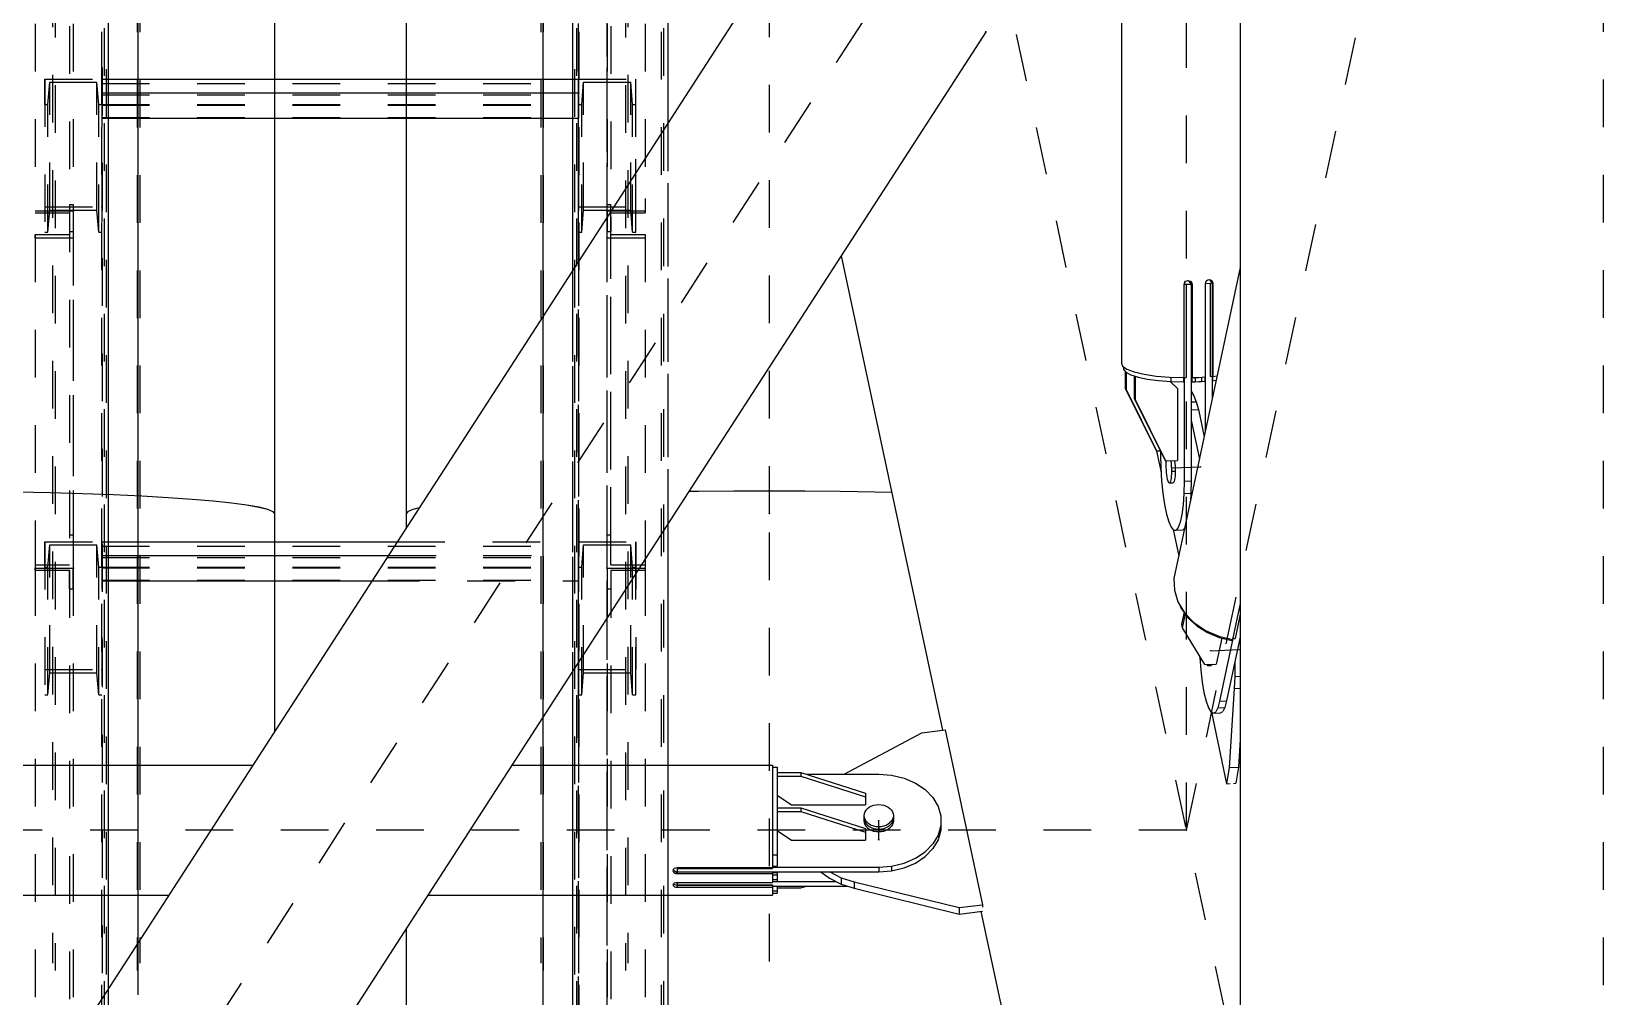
# Model space of a CAD drawing. Header units: millimetres. Extents: x 149919 to 150445, y 136651 to 136866.
# Drawn here: x 150372.815 to 150376.113, y 136680.327 to 136682.352 of the extents above; entities that cross this region are included whole.
import ezdxf

# ---------------------------------------------------------------- set-up
doc = ezdxf.new("R2010")
doc.units = ezdxf.units.MM
doc.header["$LTSCALE"] = 0.25
for name, pattern in [('CENTER', [50.8, 31.75, -6.35, 6.35, -6.35]), ('XKITLINE00', [0]), ('XKITLINE02', [4, 2, -2]), ('XKITLINE03', [6, 3, -1, 1, -1])]:
    doc.linetypes.add(name, pattern=pattern)

# ---------------------------------------------------------------- blocks, each defined once
blk = doc.blocks.new('çatıı')
at = {"color": 8, "linetype": 'CENTER'}
for p, q in [((23255, 3096.7), (23255, 4763.35)), ((23430, 2357.78), (23430, 3985.69)), ((23342.5, 3030.27), (23342.5, 3850.27)), ((22900, 2620.27), (23430, 3440.27)), ((23430, 2620.27), (23255, 3440.27)), ((23342.5, 3030.27), (23430, 3440.27)), ((23339.55, 3106.29), (23345.44, 3106.53)), ((23255, 1442.74), (23255, 3096.7)), ((23347.61, 3067.94), (23353.51, 3068.18)), ((23277.94, 3028.27), (23277.94, 3032.28)), ((23342.5, 3030.27), (22987.5, 3030.27))]:
    blk.add_line(p, q, dxfattribs=at)
at = {"color": 116, "linetype": 'XKITLINE02', "true_color": 0x136734}
for p, q in [((23122.41, 4187.77), (23122.41, 3000.84)), ((23122.94, 4187.77), (23122.94, 3002.41)), ((23207.04, 4187.77), (23207.04, 3002.41)), ((23207.57, 4187.77), (23207.57, 3000.84)), ((23104.64, 4168.77), (23104.64, 3002.41)), ((23225.34, 4168.77), (23225.34, 3002.41)), ((23105.17, 4166.61), (23105.17, 3000.84)), ((23224.81, 4166.61), (23224.81, 3000.84)), ((23115.02, 4010.31), (23115.02, 2304.77)), ((23122.52, 4010.31), (23122.52, 2304.77)), ((23207.47, 4010.11), (23207.47, 2304.77)), ((23214.97, 4010.31), (23214.97, 2597.45)), ((23115.87, 4009.98), (23115.87, 2305.1)), ((23214.12, 4009.98), (23214.12, 2597.45)), ((23122.52, 4005.73), (23122.52, 2597.45)), ((23207.47, 4005.52), (23207.47, 2597.45)), ((23114.92, 3997.81), (23114.92, 2298.3)), ((23115.45, 3998.62), (23115.45, 2299.1)), ((23213.68, 3998.62), (23213.68, 2597.45)), ((23214.53, 3998.62), (23214.52, 2299.1)), ((23215.06, 3997.81), (23215.06, 2298.3)), ((23232.3, 3997.81), (23232.29, 2298.3)), ((23232.83, 3998.62), (23232.82, 2299.1)), ((23116.3, 3967.65), (23116.3, 2597.45)), ((23233.68, 3786.04), (23233.68, 2597.45)), ((23101, 3279.46), (23101, 3159.81)), ((23108.2, 3279.02), (23108.2, 3155.92)), ((23109, 3279.46), (23109, 3155.92)), ((23220.98, 3279.46), (23220.98, 3155.92)), ((23221.78, 3279.02), (23221.78, 3155.92)), ((23228.98, 3279.46), (23228.98, 3159.81)), ((23103, 3182.57), (23103, 3187.91)), ((23103, 3187.91), (23115, 3187.91)), ((23103, 3187.91), (23103, 3155.75)), ((23103.68, 3182.57), (23104.07, 3187.23)), ((23104.07, 3187.23), (23113.94, 3187.23)), ((23104.07, 3160.41), (23104.07, 3187.23)), ((23114.32, 3182.57), (23113.94, 3187.23)), ((23113.94, 3160.41), (23113.94, 3187.23)), ((23115, 3187.91), (23115, 3179.7)), ((23115, 3187.91), (23122.52, 3187.91)), ((23115, 3182.57), (23115, 3187.91)), ((23115, 3187.91), (23115, 3155.75)), ((23115, 3186.97), (23214.98, 3186.97)), ((23207.47, 3187.91), (23214.98, 3187.91)), ((23214.98, 3187.91), (23214.98, 3179.7)), ((23214.98, 3161.09), (23214.98, 3187.91)), ((23214.98, 3182.57), (23214.98, 3187.91)), ((23214.98, 3187.91), (23226.98, 3187.91)), ((23215.66, 3182.57), (23216.05, 3187.23)), ((23216.05, 3160.41), (23216.05, 3187.23)), ((23216.05, 3187.23), (23225.92, 3187.23)), ((23225.92, 3160.41), (23225.92, 3187.23)), ((23226.3, 3182.57), (23225.92, 3187.23)), ((23226.98, 3161.09), (23226.98, 3187.91)), ((23226.98, 3182.57), (23226.98, 3187.91)), ((23103, 3182.57), (23103.68, 3182.57)), ((23103.68, 3155.75), (23103.68, 3182.57)), ((23114.32, 3182.57), (23115, 3182.57)), ((23114.32, 3155.75), (23114.32, 3182.57)), ((23115, 3185.04), (23122.52, 3185.04)), ((23115, 3184.61), (23214.98, 3184.61)), ((23115, 3182.57), (23214.98, 3182.57)), ((23115, 3182.41), (23214.98, 3182.41)), ((23207.47, 3185.04), (23214.98, 3185.04)), ((23214.98, 3155.75), (23214.98, 3182.57)), ((23214.98, 3182.57), (23215.66, 3182.57)), ((23215.66, 3155.75), (23215.66, 3182.57)), ((23226.3, 3155.75), (23226.3, 3182.57)), ((23226.3, 3182.57), (23226.98, 3182.57)), ((23226.98, 3155.75), (23226.98, 3182.57)), ((23115, 3179.86), (23214.98, 3179.86)), ((23115, 3179.7), (23122.52, 3179.7)), ((23207.47, 3179.7), (23214.98, 3179.7)), ((23233.68, 3178.57), (23233.68, 3094.5)), ((23228.98, 3162.86), (23228.98, 3159.81)), ((23101, 3160.24), (23109, 3160.24)), ((23101, 3159.81), (23108.2, 3159.81)), ((23103, 3161.09), (23115, 3161.09)), ((23103.68, 3155.75), (23104.07, 3160.41)), ((23104.07, 3160.41), (23113.94, 3160.41)), ((23108.2, 3161.57), (23109, 3161.57)), ((23108.2, 3161.57), (23108.2, 3155.29)), ((23108.2, 3161.57), (23108.2, 3085.97)), ((23109, 3161.57), (23109, 3154.6)), ((23109, 3161.57), (23109, 3085.27)), ((23114.32, 3155.75), (23113.94, 3160.41)), ((23214.98, 3155.75), (23214.98, 3161.09)), ((23214.98, 3161.09), (23226.98, 3161.09)), ((23215.66, 3155.75), (23216.05, 3160.41)), ((23216.05, 3160.41), (23225.92, 3160.41)), ((23220.98, 3092.24), (23220.98, 3161.57)), ((23220.98, 3154.6), (23220.98, 3161.57)), ((23220.98, 3161.57), (23221.78, 3161.57)), ((23220.98, 3160.24), (23220.98, 3155.92)), ((23220.98, 3160.24), (23228.98, 3160.24)), ((23221.78, 3092.24), (23221.78, 3161.57)), ((23221.78, 3155.29), (23221.78, 3161.57)), ((23221.78, 3155.92), (23221.78, 3159.81)), ((23221.78, 3159.81), (23228.98, 3159.81)), ((23226.3, 3155.75), (23225.92, 3160.41)), ((23226.98, 3155.75), (23226.98, 3161.09)), ((23101, 3155.29), (23108.2, 3155.29)), ((23101, 3154.6), (23101, 3155.29)), ((23101, 3155.29), (23101, 3085.27)), ((23101, 3154.6), (23109, 3154.6)), ((23103, 3155.75), (23103.68, 3155.75)), ((23108.2, 3155.92), (23109, 3155.92)), ((23114.32, 3155.75), (23115, 3155.75)), ((23214.98, 3155.75), (23215.66, 3155.75)), ((23220.98, 3155.92), (23221.78, 3155.92)), ((23220.98, 3085.27), (23220.98, 3154.6)), ((23220.98, 3154.6), (23228.98, 3154.6)), ((23221.78, 3085.97), (23221.78, 3155.29)), ((23221.78, 3155.29), (23228.98, 3155.29)), ((23226.3, 3155.75), (23226.98, 3155.75)), ((23228.98, 3155.29), (23228.98, 3085.97)), ((23213.68, 3147.63), (23213.68, 3063.56)), ((23207.47, 3138.02), (23207.47, 3053.95)), ((23103, 3085.48), (23103, 3090.82)), ((23103, 3090.82), (23115, 3090.82)), ((23103, 3090.82), (23103, 3058.66)), ((23103.68, 3085.48), (23104.07, 3090.14)), ((23104.07, 3090.14), (23113.94, 3090.14)), ((23104.07, 3063.32), (23104.07, 3090.14)), ((23108.2, 3092.24), (23109, 3092.24)), ((23114.32, 3085.48), (23113.94, 3090.14)), ((23113.94, 3063.32), (23113.94, 3090.14)), ((23115, 3090.82), (23115, 3082.6)), ((23115, 3090.82), (23122.52, 3090.82)), ((23115, 3085.48), (23115, 3090.82)), ((23115, 3090.82), (23115, 3058.66)), ((23176.96, 3090.82), (23214.98, 3090.82)), ((23214.98, 3090.82), (23214.98, 3082.6)), ((23214.98, 3065.58), (23214.98, 3090.82)), ((23214.98, 3085.48), (23214.98, 3090.82)), ((23214.98, 3090.82), (23226.98, 3090.82)), ((23215.66, 3085.48), (23216.05, 3090.14)), ((23216.05, 3063.32), (23216.05, 3090.14)), ((23216.05, 3090.14), (23225.92, 3090.14)), ((23220.98, 3085.27), (23220.98, 3092.24)), ((23220.98, 3092.24), (23221.78, 3092.24)), ((23221.78, 3085.97), (23221.78, 3092.24)), ((23225.92, 3063.32), (23225.92, 3090.14)), ((23226.3, 3085.48), (23225.92, 3090.14)), ((23226.98, 3090.82), (23226.98, 3064)), ((23226.98, 3085.48), (23226.98, 3090.82)), ((23115, 3089.88), (23214.98, 3089.88)), ((23115, 3087.94), (23122.52, 3087.94)), ((23115, 3087.52), (23214.98, 3087.52)), ((23175.1, 3087.94), (23214.98, 3087.94)), ((23228.98, 3087.24), (23228.98, 3085.27)), ((23101, 3085.97), (23108.2, 3085.97)), ((23101, 3085.27), (23109, 3085.27)), ((23101, 3084.84), (23101, 3085.27)), ((23101, 3085.27), (23109, 3085.27)), ((23101, 3085.27), (23101, 2965.62)), ((23101, 3084.84), (23108.2, 3084.84)), ((23103, 3085.48), (23103.68, 3085.48)), ((23103.68, 3058.66), (23103.68, 3085.48)), ((23108.2, 3080.96), (23108.2, 3084.84)), ((23108.2, 3084.84), (23108.2, 2961.74)), ((23109, 3080.96), (23109, 3085.27)), ((23109, 3085.27), (23109, 2961.74)), ((23114.32, 3085.48), (23115, 3085.48)), ((23114.32, 3058.66), (23114.32, 3085.48)), ((23115, 3085.48), (23214.98, 3085.48)), ((23115, 3085.31), (23214.98, 3085.31)), ((23214.98, 3058.66), (23214.98, 3085.48)), ((23214.98, 3085.48), (23215.66, 3085.48)), ((23215.66, 3058.66), (23215.66, 3085.48)), ((23220.98, 3085.27), (23228.98, 3085.27)), ((23220.98, 3085.27), (23220.98, 2961.74)), ((23220.98, 3085.27), (23228.98, 3085.27)), ((23221.78, 3085.97), (23228.98, 3085.97)), ((23221.78, 3084.84), (23221.78, 2961.74)), ((23221.78, 3084.84), (23228.98, 3084.84)), ((23226.3, 3058.66), (23226.3, 3085.48)), ((23226.3, 3085.48), (23226.98, 3085.48)), ((23226.98, 3058.66), (23226.98, 3085.48)), ((23228.98, 3085.27), (23228.98, 2965.62)), ((23108.2, 3080.96), (23109, 3080.96)), ((23115, 3082.77), (23214.98, 3082.77)), ((23115, 3082.6), (23122.52, 3082.6)), ((23171.65, 3082.6), (23214.98, 3082.6)), ((23220.98, 3080.96), (23221.78, 3080.96)), ((23103, 3064), (23115, 3064)), ((23214.98, 3065.58), (23214.98, 3058.66)), ((23214.98, 3064), (23226.98, 3064)), ((23226.98, 3058.66), (23226.98, 3064)), ((23103.68, 3058.66), (23104.07, 3063.32)), ((23104.07, 3063.32), (23113.94, 3063.32)), ((23114.32, 3058.66), (23113.94, 3063.32)), ((23215.66, 3058.66), (23216.05, 3063.32)), ((23216.05, 3063.32), (23225.92, 3063.32)), ((23226.3, 3058.66), (23225.92, 3063.32)), ((23103, 3058.66), (23103.68, 3058.66)), ((23114.32, 3058.66), (23115, 3058.66)), ((23214.98, 3058.66), (23215.66, 3058.66)), ((23226.3, 3058.66), (23226.98, 3058.66)), ((23122.52, 3006.6), (23122.52, 2922.53)), ((23116.3, 2996.97), (23116.3, 2912.9))]:
    blk.add_line(p, q, dxfattribs=at)
at = {"color": 1, "linetype": 'XKITLINE03'}
for p, q in [((23115.02, 4010.31), (23115.02, 2309.56)), ((23214.97, 2309.56), (23214.97, 4010.31)), ((23220.97, 2292.58), (23220.98, 4000.82)), ((23109, 3279.46), (23109, 3160.24)), ((23220.98, 3160.24), (23220.98, 3279.46)), ((23115, 3187.91), (23115, 3161.09)), ((23214.98, 3161.09), (23214.98, 3187.91)), ((23115, 3185.04), (23214.98, 3185.04)), ((23109, 3154.6), (23109, 3085.27)), ((23220.98, 3085.27), (23220.98, 3154.6)), ((23115, 3090.82), (23115, 3064)), ((23214.98, 3064), (23214.98, 3090.82)), ((23115, 3087.94), (23214.98, 3087.94)), ((23109, 3085.27), (23109, 2966.06)), ((23220.98, 2966.06), (23220.98, 3085.27))]:
    blk.add_line(p, q, dxfattribs=at)
at = {"color": 7, "linetype": 'XKITLINE00'}
for p, q in [((23116.3, 3417.45), (23116.3, 2996.97)), ((23122.52, 3417.45), (23122.52, 3006.6)), ((23207.47, 3417.45), (23207.47, 3138.02)), ((23213.68, 3417.45), (23213.68, 3147.63)), ((23233.68, 3417.45), (23233.68, 3178.57)), ((23122.52, 3187.91), (23207.47, 3187.91)), ((23122.52, 3185.04), (23207.47, 3185.04)), ((23122.52, 3179.7), (23207.47, 3179.7)), ((23233.68, 3094.5), (23233.68, 2643.09)), ((23122.52, 3090.82), (23176.96, 3090.82)), ((23122.52, 3087.94), (23175.1, 3087.94)), ((23122.52, 3082.6), (23171.65, 3082.6)), ((23213.68, 3063.56), (23213.68, 2643.09)), ((23207.47, 3053.95), (23207.47, 2643.09))]:
    blk.add_line(p, q, dxfattribs=at)
at = {"color": 8, "linetype": 'XKITLINE00'}
for p, q in [((23151.2, 3417.45), (23151.2, 3096.7)), ((23178.8, 3417.45), (23178.8, 3096.7)), ((23328.85, 3240.92), (23328.85, 3128.29)), ((23262.42, 3223.04), (23029.49, 2862.66)), ((23353.8, 3225.04), (23353.8, 2655.53)), ((23300.5, 3197.89), (23067.57, 2837.5)), ((23300.36, 3197.93), (23300.36, 3197.84)), ((23300.36, 3197.84), (23300.42, 3197.83)), ((23300.42, 3197.83), (23300.5, 3197.89)), ((23270.05, 3150.78), (23291.29, 3051.26)), ((23353.8, 3148.38), (23339.86, 3083.1)), ((23342.02, 3145.04), (23341.96, 3144.78)), ((23341.96, 3144.78), (23341.96, 3125.25)), ((23341.97, 3144.84), (23341.97, 3125.35)), ((23341.98, 3144.88), (23342.47, 3144.85)), ((23342.13, 3145.27), (23342.02, 3145.04)), ((23342.13, 3145.27), (23342.31, 3145.46)), ((23342.31, 3145.46), (23342.55, 3145.58)), ((23342.47, 3144.85), (23343.5, 3144.89)), ((23342.47, 3144.85), (23342.47, 3125.31)), ((23342.55, 3145.58), (23342.81, 3145.63)), ((23342.81, 3145.63), (23343.08, 3145.59)), ((23342.84, 3145.62), (23343.5, 3144.89)), ((23343.08, 3145.59), (23343.32, 3145.48)), ((23343.32, 3145.48), (23343.5, 3145.29)), ((23343.41, 3145.38), (23343.51, 3145.19)), ((23343.5, 3145.29), (23343.63, 3145.07)), ((23343.5, 3144.89), (23343.5, 3103.58)), ((23343.51, 3145.19), (23343.63, 3145.07)), ((23343.51, 3145.19), (23343.55, 3144.94)), ((23343.55, 3144.94), (23343.67, 3144.81)), ((23343.55, 3144.94), (23343.55, 3125.4)), ((23343.63, 3145.07), (23343.67, 3144.81)), ((23343.67, 3144.81), (23343.67, 3125.28)), ((23346.46, 3145.18), (23346.42, 3144.92)), ((23346.42, 3144.92), (23346.42, 3125.39)), ((23346.44, 3145.01), (23347.47, 3145.05)), ((23346.44, 3145.01), (23346.44, 3113.92)), ((23346.57, 3145.42), (23346.46, 3145.18)), ((23346.75, 3145.62), (23346.57, 3145.42)), ((23346.75, 3145.62), (23346.98, 3145.75)), ((23346.98, 3145.75), (23347.23, 3145.81)), ((23347.23, 3145.81), (23347.49, 3145.78)), ((23347.26, 3145.81), (23347.87, 3145.13)), ((23347.47, 3145.05), (23347.87, 3145.13)), ((23347.47, 3145.05), (23347.47, 3125.52)), ((23347.49, 3145.78), (23347.71, 3145.68)), ((23347.71, 3145.68), (23347.89, 3145.51)), ((23347.8, 3145.6), (23347.89, 3145.42)), ((23347.87, 3145.13), (23347.87, 3125.59)), ((23347.89, 3145.51), (23347.99, 3145.29)), ((23347.89, 3145.42), (23347.93, 3145.17)), ((23347.93, 3145.17), (23348.05, 3145.04)), ((23347.93, 3145.17), (23347.93, 3125.64)), ((23347.99, 3145.29), (23348.05, 3145.04)), ((23348.05, 3145.04), (23348.05, 3125.5)), ((23347.87, 3130.73), (23347.93, 3130.73)), ((23328.85, 3128.29), (23329.09, 3127.63)), ((23329.09, 3127.63), (23330, 3127)), ((23329.3, 3127.49), (23329.3, 3126.96)), ((23329.3, 3126.96), (23329.81, 3126.39)), ((23329.67, 3126.54), (23329.67, 3123)), ((23329.81, 3126.39), (23330.85, 3125.85)), ((23329.86, 3126.36), (23329.86, 3122.79)), ((23330, 3127), (23331.54, 3126.44)), ((23331.54, 3126.44), (23333.62, 3125.95)), ((23343.5, 3128.66), (23343.55, 3128.6)), ((23330.85, 3125.85), (23331.74, 3125.57)), ((23331.56, 3125.63), (23331.56, 3120.89)), ((23331.74, 3125.57), (23331.75, 3125.56)), ((23331.75, 3125.56), (23331.75, 3120.68)), ((23331.75, 3125.56), (23331.77, 3125.56)), ((23331.77, 3125.56), (23332.39, 3125.37)), ((23332.39, 3125.37), (23334.35, 3124.96)), ((23333.62, 3125.95), (23336.15, 3125.59)), ((23334.35, 3124.96), (23336.65, 3124.65)), ((23336.15, 3125.59), (23339, 3125.35)), ((23336.65, 3124.65), (23339.2, 3124.45)), ((23339, 3125.35), (23341.96, 3125.25)), ((23339.05, 3124.46), (23340.59, 3123)), ((23339.09, 3124.46), (23340.4, 3123.21)), ((23339.2, 3125.34), (23339.2, 3124.45)), ((23339.2, 3124.45), (23341.88, 3124.36)), ((23340.4, 3123.21), (23340.59, 3123)), ((23341.88, 3125.25), (23341.88, 3124.36)), ((23341.97, 3125.35), (23342.47, 3125.31)), ((23341.97, 3125.35), (23342.02, 3125.3)), ((23342.02, 3125.3), (23342.47, 3125.31)), ((23342.02, 3125.3), (23342.02, 3103.52)), ((23343.5, 3125.47), (23343.61, 3125.35)), ((23343.5, 3124.49), (23343.61, 3124.37)), ((23343.55, 3125.4), (23343.67, 3125.28)), ((23343.61, 3125.35), (23343.61, 3124.37)), ((23343.61, 3124.37), (23344.3, 3124.38)), ((23343.67, 3125.28), (23345.07, 3125.3)), ((23344.3, 3125.29), (23344.3, 3124.38)), ((23344.3, 3124.38), (23345, 3124.41)), ((23345, 3124.41), (23345.68, 3124.44)), ((23345.07, 3125.3), (23346.42, 3125.39)), ((23345.68, 3125.34), (23345.68, 3124.44)), ((23345.68, 3124.44), (23346.36, 3124.48)), ((23346.36, 3125.39), (23346.36, 3124.48)), ((23347.47, 3125.52), (23347.87, 3125.59)), ((23347.47, 3125.52), (23347.91, 3125.54)), ((23347.87, 3125.71), (23347.97, 3125.59)), ((23347.87, 3125.59), (23347.91, 3125.54)), ((23347.91, 3125.54), (23347.91, 3120.82)), ((23347.91, 3124.68), (23347.97, 3124.61)), ((23347.93, 3125.64), (23348.05, 3125.5)), ((23347.97, 3125.59), (23347.97, 3124.61)), ((23347.97, 3124.61), (23348.74, 3124.71)), ((23348.05, 3125.5), (23348.94, 3125.62)), ((23329.67, 3123), (23329.86, 3122.79)), ((23329.67, 3123), (23336.06, 3110.08)), ((23329.86, 3122.79), (23336.24, 3109.87)), ((23331.56, 3120.89), (23331.75, 3120.68)), ((23331.56, 3120.89), (23337.94, 3107.97)), ((23331.75, 3120.68), (23338.13, 3107.76)), ((23340.59, 3123), (23340.59, 3107.86)), ((23343.5, 3122.33), (23343.54, 3122.29)), ((23343.5, 3120.14), (23344.54, 3120.19)), ((23343.54, 3122.29), (23344.05, 3121.45)), ((23344.05, 3121.45), (23344.54, 3120.19)), ((23344.54, 3120.19), (23345.01, 3118.55)), ((23343.5, 3118.49), (23345.01, 3118.55)), ((23345.01, 3118.55), (23346.21, 3112.83)), ((23343.5, 3116.32), (23345.21, 3108.16)), ((23336.06, 3110.08), (23336.24, 3109.87)), ((23336.24, 3109.87), (23336.99, 3109.9)), ((23336.25, 3109.86), (23336.24, 3109.81)), ((23336.24, 3109.81), (23337.19, 3105.31)), ((23337.08, 3109.72), (23337.08, 3109.06)), ((23337.08, 3109.06), (23337.13, 3106.34)), ((23337.94, 3107.97), (23338.13, 3107.76)), ((23338.13, 3107.76), (23340.59, 3107.86)), ((23338.19, 3107.43), (23338.18, 3106.91)), ((23338.18, 3106.91), (23338.19, 3106.37)), ((23338.21, 3107.76), (23338.19, 3107.43)), ((23339.2, 3107.8), (23339.21, 3107.7)), ((23339.21, 3107.7), (23339.27, 3107.2)), ((23339.27, 3107.2), (23339.31, 3106.67)), ((23339.31, 3106.67), (23339.34, 3106.13)), ((23339.98, 3107.83), (23340, 3107.73)), ((23340, 3107.73), (23340.06, 3107.23)), ((23340.06, 3107.23), (23340.1, 3106.71)), ((23340.1, 3106.71), (23340.13, 3106.17)), ((23337.13, 3106.34), (23337.29, 3103.61)), ((23337.29, 3103.61), (23337.55, 3101.01)), ((23338.19, 3106.37), (23338.21, 3105.83)), ((23338.21, 3105.83), (23338.26, 3105.31)), ((23338.26, 3105.31), (23338.32, 3104.81)), ((23338.32, 3104.81), (23338.39, 3104.36)), ((23338.39, 3104.36), (23338.47, 3103.96)), ((23338.47, 3103.96), (23338.56, 3103.63)), ((23338.56, 3103.63), (23338.66, 3103.39)), ((23338.66, 3103.39), (23338.76, 3103.23)), ((23338.76, 3103.23), (23338.87, 3103.16)), ((23339.06, 3103.31), (23338.96, 3103.19)), ((23339.14, 3103.51), (23339.06, 3103.31)), ((23339.21, 3103.81), (23339.14, 3103.51)), ((23339.27, 3104.17), (23339.21, 3103.81)), ((23339.31, 3104.6), (23339.27, 3104.17)), ((23339.34, 3105.08), (23339.31, 3104.6)), ((23339.34, 3106.13), (23339.35, 3105.6)), ((23339.35, 3105.6), (23339.34, 3105.08)), ((23339.35, 3105.6), (23340.13, 3105.63)), ((23339.65, 3103.19), (23339.75, 3103.22)), ((23339.84, 3103.34), (23339.75, 3103.22)), ((23339.93, 3103.55), (23339.84, 3103.34)), ((23340, 3103.84), (23339.93, 3103.55)), ((23340.06, 3104.21), (23340, 3103.84)), ((23340.1, 3104.64), (23340.06, 3104.21)), ((23340.13, 3105.12), (23340.1, 3104.64)), ((23340.13, 3106.17), (23340.13, 3105.63)), ((23340.13, 3105.63), (23340.13, 3105.12)), ((23342.02, 3103.52), (23341.97, 3100.92)), ((23342.02, 3103.52), (23343.5, 3103.58)), ((23343.5, 3103.58), (23343.44, 3100.98)), ((23097.12, 3101.32), (23104.16, 3101.16)), ((23104.16, 3101.16), (23110.92, 3100.96)), ((23110.92, 3100.96), (23117.33, 3100.72)), ((23117.33, 3100.72), (23123.34, 3100.43)), ((23123.34, 3100.43), (23128.88, 3100.12)), ((23123.34, 3100.43), (23128.88, 3100.12)), ((23128.88, 3100.12), (23133.9, 3099.77)), ((23128.88, 3100.12), (23133.9, 3099.77)), ((23238.14, 3101.41), (23240.13, 3101.44)), ((23240.13, 3101.44), (23247.53, 3101.51)), ((23247.53, 3101.51), (23255, 3101.53)), ((23255, 3101.53), (23262.46, 3101.51)), ((23262.46, 3101.51), (23269.86, 3101.44)), ((23269.86, 3101.44), (23277.12, 3101.32)), ((23277.12, 3101.32), (23280.62, 3101.24)), ((23337.55, 3101.01), (23337.89, 3098.63)), ((23338.87, 3103.16), (23339.65, 3103.19)), ((23338.87, 3103.16), (23338.96, 3103.19)), ((23341.97, 3100.92), (23341.81, 3098.55)), ((23341.97, 3100.92), (23343.44, 3100.98)), ((23343.44, 3100.98), (23343.33, 3099.34)), ((23133.9, 3099.77), (23138.35, 3099.39)), ((23133.9, 3099.77), (23138.35, 3099.38)), ((23138.35, 3099.39), (23142.2, 3098.98)), ((23138.35, 3099.38), (23142.2, 3098.98)), ((23142.2, 3098.98), (23145.39, 3098.55)), ((23142.2, 3098.98), (23145.39, 3098.55)), ((23145.39, 3098.55), (23147.91, 3098.11)), ((23145.39, 3098.55), (23147.91, 3098.1)), ((23147.91, 3098.11), (23149.73, 3097.65)), ((23147.91, 3098.1), (23149.73, 3097.65)), ((23149.73, 3097.65), (23150.83, 3097.18)), ((23149.73, 3097.65), (23150.83, 3097.18)), ((23150.83, 3097.18), (23151.2, 3096.7)), ((23150.83, 3097.18), (23151.2, 3096.7)), ((23151.2, 3096.7), (23151.2, 3050.96)), ((23179.16, 3097.18), (23178.8, 3096.7)), ((23179.16, 3097.18), (23178.8, 3096.7)), ((23178.8, 3096.7), (23178.8, 3093.66)), ((23179.16, 3097.18), (23180.26, 3097.65)), ((23179.16, 3097.18), (23180.26, 3097.65)), ((23180.26, 3097.65), (23181.59, 3097.98)), ((23180.26, 3097.65), (23181.59, 3097.98)), ((23337.89, 3098.63), (23338.31, 3096.59)), ((23341.81, 3098.55), (23341.55, 3096.53)), ((23338.31, 3096.59), (23338.79, 3094.98)), ((23338.79, 3094.98), (23339.29, 3093.85)), ((23339.29, 3093.85), (23339.81, 3093.27)), ((23339.7, 3093.4), (23340.87, 3087.81)), ((23340.79, 3093.82), (23340.31, 3093.26)), ((23340.31, 3093.26), (23341.79, 3093.33)), ((23341.2, 3094.93), (23340.79, 3093.82)), ((23341.55, 3096.53), (23341.2, 3094.93)), ((23342.13, 3093.74), (23341.79, 3093.33)), ((23339.81, 3093.27), (23340.31, 3093.26)), ((23339.86, 3083.1), (23339.96, 3080.63)), ((23339.96, 3080.63), (23340.72, 3078.19)), ((23340.72, 3078.19), (23342.12, 3075.9)), ((23341.05, 3077.65), (23341.4, 3076.84)), ((23341.4, 3076.84), (23342.22, 3075.71)), ((23353.8, 3077.86), (23352.19, 3070.33)), ((23341.99, 3076.03), (23341.46, 3073.53)), ((23342.23, 3075.67), (23341.6, 3072.73)), ((23342.12, 3075.9), (23344.08, 3073.88)), ((23342.22, 3075.71), (23342.23, 3075.67)), ((23342.23, 3075.69), (23342.82, 3074.88)), ((23342.23, 3075.67), (23342.25, 3075.67)), ((23342.82, 3074.88), (23344.67, 3073.15)), ((23344.08, 3073.88), (23346.51, 3072.22)), ((23353.8, 3075.61), (23352.71, 3070.51)), ((23341.46, 3073.53), (23341.6, 3072.73)), ((23341.6, 3072.73), (23346.29, 3065.05)), ((23344.67, 3073.15), (23346.88, 3071.74)), ((23346.51, 3072.22), (23349.28, 3071.02)), ((23346.88, 3071.74), (23349.36, 3070.7)), ((23349.9, 3070.57), (23348.74, 3065.15)), ((23349.28, 3071.02), (23352.19, 3070.33)), ((23349.42, 3070.98), (23349.36, 3070.7)), ((23349.36, 3070.7), (23352.01, 3070.07)), ((23352.26, 3070.49), (23349.46, 3057.36)), ((23353.8, 3070.83), (23350.93, 3057.42)), ((23352.07, 3070.36), (23352.01, 3070.07)), ((23352.24, 3070.59), (23352.26, 3070.49)), ((23352.26, 3070.68), (23352.71, 3070.51)), ((23352.26, 3070.49), (23352.71, 3070.51)), ((23353.8, 3070.27), (23353.72, 3069.9)), ((23353.79, 3070.8), (23353.8, 3070.76)), ((23353.66, 3070.21), (23353.72, 3069.9)), ((23353.72, 3069.9), (23353.8, 3069.9)), ((23345.26, 3066.73), (23345.27, 3066.55)), ((23345.27, 3066.55), (23345.48, 3063.88)), ((23345.48, 3063.88), (23345.78, 3061.38)), ((23346.29, 3065.05), (23348.74, 3065.15)), ((23346.72, 3065.06), (23346.81, 3064.9)), ((23346.81, 3064.9), (23346.91, 3064.82)), ((23346.91, 3064.82), (23347.7, 3064.85)), ((23346.91, 3064.82), (23347.01, 3064.83)), ((23347.11, 3064.93), (23347.01, 3064.83)), ((23347.17, 3065.08), (23347.11, 3064.93)), ((23347.89, 3064.97), (23347.8, 3064.86)), ((23347.96, 3065.12), (23347.89, 3064.97)), ((23352.65, 3065.2), (23352.63, 3062.54)), ((23352.65, 3065.45), (23352.65, 3065.2)), ((23345.78, 3061.38), (23346.17, 3059.17)), ((23352.63, 3062.54), (23352.52, 3060.05)), ((23352.63, 3062.54), (23353.8, 3062.59)), ((23346.17, 3059.17), (23346.62, 3057.34)), ((23346.62, 3057.34), (23347.11, 3055.98)), ((23349.46, 3057.36), (23349.08, 3055.99)), ((23349.46, 3057.36), (23350.93, 3057.42)), ((23350.93, 3057.42), (23350.55, 3056.05)), ((23352.52, 3060.05), (23351.46, 3043.43)), ((23352.52, 3060.05), (23353.8, 3060.1)), ((23347.11, 3055.98), (23347.63, 3055.13)), ((23347.63, 3055.13), (23348.14, 3054.85)), ((23347.76, 3055.06), (23350.92, 3040.04)), ((23348.14, 3054.85), (23348.63, 3055.14)), ((23348.14, 3054.85), (23349.61, 3054.91)), ((23349.08, 3055.99), (23348.63, 3055.14)), ((23349.08, 3055.99), (23350.55, 3056.05)), ((23349.61, 3054.91), (23350.1, 3055.2)), ((23350.55, 3056.05), (23350.1, 3055.2)), ((23270.72, 3042.02), (23286.97, 3050.75)), ((23286.97, 3050.75), (23291.91, 3051.34)), ((23291.91, 3051.34), (23299.75, 3014.62)), ((23353.8, 3049.34), (23353.42, 3043.51)), ((23074.35, 3043.9), (23146.63, 3043.9)), ((23200.97, 3043.9), (23255.64, 3043.9)), ((23255.64, 3043.9), (23255.64, 3022.47)), ((23255.64, 3043.48), (23256.64, 3043.48)), ((23256.64, 3043.48), (23256.64, 3042.39)), ((23256.64, 3042.39), (23261.64, 3042.39)), ((23256.64, 3042.39), (23256.64, 3042.35)), ((23256.64, 3042.35), (23256.64, 3034.24)), ((23256.64, 3041.65), (23261.64, 3041.65)), ((23261.64, 3042.39), (23275.14, 3038.04)), ((23261.64, 3042.39), (23261.64, 3041.65)), ((23261.64, 3041.65), (23275.14, 3037.3)), ((23262.78, 3042.02), (23277.94, 3042.02)), ((23277.94, 3042.02), (23280.66, 3041.81)), ((23280.66, 3041.81), (23283.27, 3041.18)), ((23283.27, 3041.18), (23285.64, 3040.16)), ((23351.46, 3043.43), (23350.92, 3040.04)), ((23351.46, 3043.43), (23353.42, 3043.51)), ((23353.42, 3043.51), (23352.88, 3040.12)), ((23256.64, 3037.63), (23259.64, 3035.63)), ((23275.14, 3038.04), (23275.14, 3035.63)), ((23285.64, 3040.16), (23287.67, 3038.8)), ((23287.67, 3038.8), (23289.28, 3037.15)), ((23350.92, 3040.04), (23351.67, 3040.07)), ((23352.38, 3040.1), (23352.88, 3040.12)), ((23256.64, 3034.95), (23261.64, 3034.95)), ((23256.64, 3034.24), (23256.64, 3034.21)), ((23256.64, 3034.21), (23261.64, 3034.21)), ((23256.64, 3034.21), (23256.64, 3034.2)), ((23256.64, 3034.2), (23256.64, 3022.77)), ((23259.64, 3035.63), (23275.14, 3035.63)), ((23261.64, 3034.95), (23275.14, 3030.61)), ((23261.64, 3034.95), (23261.64, 3034.21)), ((23261.64, 3034.21), (23275.14, 3029.86)), ((23275.02, 3034.14), (23274.88, 3033.75)), ((23275.25, 3034.5), (23275.02, 3034.14)), ((23275.56, 3034.83), (23275.25, 3034.5)), ((23275.56, 3034.83), (23275.94, 3035.12)), ((23275.94, 3035.12), (23276.39, 3035.35)), ((23276.39, 3035.35), (23276.88, 3035.52)), ((23276.88, 3035.52), (23277.4, 3035.62)), ((23277.4, 3035.62), (23277.94, 3035.66)), ((23277.94, 3035.66), (23278.48, 3035.62)), ((23278.48, 3035.62), (23279, 3035.52)), ((23279, 3035.52), (23279.49, 3035.35)), ((23279.49, 3035.35), (23279.93, 3035.12)), ((23279.93, 3035.12), (23280.31, 3034.83)), ((23280.31, 3034.83), (23280.62, 3034.5)), ((23280.62, 3034.5), (23280.85, 3034.14)), ((23280.85, 3034.14), (23280.99, 3033.75)), ((23289.28, 3037.15), (23290.4, 3035.29)), ((23290.4, 3035.29), (23290.97, 3033.3)), ((23274.88, 3033.75), (23274.84, 3033.35)), ((23274.84, 3033.35), (23274.88, 3032.95)), ((23274.84, 3033.35), (23274.84, 3032.82)), ((23274.84, 3032.82), (23274.88, 3032.42)), ((23274.84, 3032.82), (23274.84, 3032.28)), ((23274.84, 3032.82), (23274.88, 3032.42)), ((23274.84, 3032.28), (23274.88, 3031.88)), ((23274.88, 3032.95), (23275.02, 3032.56)), ((23274.88, 3032.42), (23275.02, 3032.03)), ((23274.88, 3032.42), (23275.02, 3032.03)), ((23274.88, 3031.88), (23275.02, 3031.49)), ((23275.02, 3032.56), (23275.25, 3032.2)), ((23275.02, 3032.03), (23275.25, 3031.66)), ((23275.02, 3032.03), (23275.25, 3031.66)), ((23275.02, 3031.49), (23275.25, 3031.13)), ((23275.25, 3032.2), (23275.56, 3031.87)), ((23275.25, 3031.66), (23275.56, 3031.33)), ((23275.25, 3031.66), (23275.56, 3031.33)), ((23275.25, 3031.13), (23275.56, 3030.8)), ((23275.56, 3031.87), (23275.94, 3031.59)), ((23275.56, 3031.33), (23275.94, 3031.05)), ((23275.56, 3031.33), (23275.94, 3031.05)), ((23275.56, 3030.8), (23275.94, 3030.52)), ((23275.94, 3031.59), (23276.39, 3031.35)), ((23275.94, 3031.05), (23276.39, 3030.82)), ((23275.94, 3031.05), (23276.39, 3030.82)), ((23276.39, 3031.35), (23276.88, 3031.18)), ((23276.39, 3030.82), (23276.88, 3030.65)), ((23276.39, 3030.82), (23276.88, 3030.65)), ((23276.88, 3031.18), (23277.4, 3031.08)), ((23277.4, 3031.08), (23277.94, 3031.05)), ((23277.94, 3031.05), (23278.48, 3031.08)), ((23277.94, 3031.05), (23277.94, 3030.51)), ((23278.48, 3031.08), (23279, 3031.18)), ((23279, 3031.18), (23279.49, 3031.35)), ((23279, 3030.65), (23279.49, 3030.82)), ((23279, 3030.65), (23279.49, 3030.82)), ((23279.49, 3031.35), (23279.93, 3031.59)), ((23279.49, 3030.82), (23279.93, 3031.05)), ((23279.49, 3030.82), (23279.93, 3031.05)), ((23279.93, 3031.59), (23280.31, 3031.87)), ((23279.93, 3031.05), (23280.31, 3031.33)), ((23279.93, 3031.05), (23280.31, 3031.33)), ((23279.93, 3030.52), (23280.31, 3030.8)), ((23280.62, 3032.2), (23280.31, 3031.87)), ((23280.62, 3031.66), (23280.31, 3031.33)), ((23280.62, 3031.66), (23280.31, 3031.33)), ((23280.62, 3031.13), (23280.31, 3030.8)), ((23280.85, 3032.56), (23280.62, 3032.2)), ((23280.85, 3032.03), (23280.62, 3031.66)), ((23280.85, 3032.03), (23280.62, 3031.66)), ((23280.85, 3031.49), (23280.62, 3031.13)), ((23280.99, 3032.95), (23280.85, 3032.56)), ((23280.99, 3032.42), (23280.85, 3032.03)), ((23280.99, 3032.42), (23280.85, 3032.03)), ((23280.99, 3031.88), (23280.85, 3031.49)), ((23280.99, 3033.75), (23281.04, 3033.35)), ((23281.04, 3033.35), (23280.99, 3032.95)), ((23281.04, 3032.82), (23280.99, 3032.42)), ((23281.04, 3032.82), (23280.99, 3032.42)), ((23281.04, 3032.28), (23280.99, 3031.88)), ((23281.04, 3033.35), (23281.04, 3032.82)), ((23281.04, 3032.82), (23281.04, 3032.28)), ((23290.97, 3031.26), (23290.4, 3029.27)), ((23290.97, 3033.3), (23290.97, 3030.26)), ((23256.64, 3030.2), (23259.64, 3028.19)), ((23259.64, 3028.19), (23275.14, 3028.19)), ((23275.14, 3030.61), (23275.14, 3028.19)), ((23275.94, 3030.52), (23276.39, 3030.28)), ((23276.39, 3030.28), (23276.88, 3030.11)), ((23276.88, 3030.65), (23277.4, 3030.55)), ((23276.88, 3030.65), (23277.4, 3030.55)), ((23276.88, 3030.11), (23277.4, 3030.01)), ((23277.4, 3030.55), (23277.94, 3030.51)), ((23277.4, 3030.55), (23277.94, 3030.51)), ((23277.4, 3030.01), (23277.94, 3029.98)), ((23277.94, 3030.51), (23278.48, 3030.55)), ((23277.94, 3030.51), (23278.48, 3030.55)), ((23277.94, 3030.51), (23277.94, 3029.98)), ((23277.94, 3029.98), (23278.48, 3030.01)), ((23278.48, 3030.55), (23279, 3030.65)), ((23278.48, 3030.55), (23279, 3030.65)), ((23278.48, 3030.01), (23279, 3030.11)), ((23279, 3030.11), (23279.49, 3030.28)), ((23279.49, 3030.28), (23279.93, 3030.52)), ((23289.28, 3027.41), (23287.67, 3025.76)), ((23290.4, 3029.27), (23289.28, 3027.41)), ((23290.4, 3028.27), (23289.28, 3026.41)), ((23290.97, 3030.26), (23290.4, 3028.27)), ((23255.64, 3025.15), (23256.64, 3025.15)), ((23283.27, 3023.38), (23285.64, 3024.4)), ((23285.64, 3024.4), (23287.67, 3025.76)), ((23285.64, 3023.4), (23287.67, 3024.76)), ((23289.28, 3026.41), (23287.67, 3024.76)), ((23234.83, 3022.02), (23234.79, 3021.82)), ((23234.79, 3021.82), (23234.83, 3021.62)), ((23234.95, 3022.19), (23234.83, 3022.02)), ((23234.83, 3021.62), (23234.95, 3021.44)), ((23234.85, 3022.04), (23234.95, 3021.89)), ((23234.95, 3022.19), (23235.14, 3022.34)), ((23234.95, 3021.89), (23235.14, 3021.75)), ((23234.95, 3021.44), (23235.14, 3021.3)), ((23235.14, 3022.34), (23235.37, 3022.41)), ((23235.14, 3021.75), (23235.37, 3021.66)), ((23235.14, 3021.3), (23235.37, 3021.21)), ((23235.37, 3022.41), (23235.64, 3022.47)), ((23235.37, 3021.66), (23235.37, 3021.21)), ((23235.37, 3021.66), (23235.64, 3021.63)), ((23235.37, 3021.21), (23235.64, 3021.18)), ((23235.64, 3022.47), (23255.64, 3022.47)), ((23235.64, 3022.47), (23235.64, 3021.54)), ((23235.64, 3022.24), (23255.64, 3022.24)), ((23235.64, 3021.54), (23235.64, 3021.18)), ((23235.64, 3021.54), (23277.94, 3021.54)), ((23235.64, 3021.18), (23255.64, 3021.18)), ((23255.64, 3022.77), (23256.64, 3022.77)), ((23255.64, 3022.54), (23277.94, 3022.54)), ((23255.64, 3022.47), (23255.64, 3022.24)), ((23255.64, 3021.54), (23255.64, 3021.18)), ((23255.64, 3021.54), (23255.64, 3021.41)), ((23255.64, 3021.41), (23256.64, 3021.41)), ((23255.64, 3021.18), (23255.64, 3019.31)), ((23255.64, 3020.91), (23256.64, 3020.91)), ((23256.64, 3021.54), (23256.64, 3019.54)), ((23265.82, 3021.54), (23267.62, 3020.22)), ((23267.67, 3021.54), (23270.09, 3020.32)), ((23277.94, 3022.54), (23280.66, 3022.75)), ((23277.94, 3022.54), (23277.94, 3021.54)), ((23277.94, 3021.54), (23280.66, 3021.75)), ((23280.66, 3022.75), (23283.27, 3023.38)), ((23280.66, 3022.75), (23280.66, 3021.75)), ((23280.66, 3021.75), (23283.27, 3022.38)), ((23283.27, 3022.38), (23285.64, 3023.4)), ((23234.83, 3018.96), (23234.79, 3018.81)), ((23234.79, 3018.81), (23234.83, 3018.66)), ((23234.95, 3019.1), (23234.83, 3018.96)), ((23234.83, 3018.66), (23234.95, 3018.52)), ((23234.89, 3019.03), (23234.95, 3018.96)), ((23234.95, 3019.1), (23235.14, 3019.21)), ((23234.95, 3018.96), (23235.1, 3018.87)), ((23234.95, 3018.52), (23235.12, 3018.42)), ((23235.1, 3018.87), (23235.14, 3018.86)), ((23235.14, 3019.21), (23235.37, 3019.28)), ((23235.14, 3018.86), (23235.37, 3018.81)), ((23235.14, 3018.41), (23235.37, 3018.35)), ((23235.37, 3019.28), (23235.64, 3019.31)), ((23235.37, 3018.81), (23235.64, 3018.79)), ((23235.37, 3018.35), (23235.64, 3018.32)), ((23235.64, 3019.31), (23255.64, 3019.31)), ((23235.64, 3019.31), (23235.64, 3018.72)), ((23235.64, 3018.83), (23255.64, 3018.83)), ((23235.64, 3018.72), (23235.64, 3018.32)), ((23235.64, 3018.72), (23255.64, 3018.72)), ((23235.64, 3018.32), (23255.64, 3018.32)), ((23255.64, 3019.97), (23256.64, 3019.97)), ((23255.64, 3019.54), (23256.64, 3019.54)), ((23255.64, 3019.53), (23269, 3019.53)), ((23255.64, 3018.83), (23255.64, 3018.53)), ((23255.64, 3018.53), (23255.64, 3018.32)), ((23255.64, 3018.53), (23271.5, 3018.53)), ((23255.64, 3018.32), (23255.64, 3016.65)), ((23255.64, 3017.58), (23256.64, 3017.58)), ((23256.64, 3018.53), (23256.64, 3017.07)), ((23256.64, 3018.16), (23261.64, 3018.16)), ((23261.64, 3018.16), (23262.78, 3018.53)), ((23267.62, 3020.22), (23270.09, 3018.98)), ((23270.09, 3020.32), (23270.09, 3018.98)), ((23270.09, 3020.32), (23272.82, 3019.44)), ((23270.09, 3018.98), (23272.82, 3018.1)), ((23272.82, 3019.44), (23272.82, 3018.1)), ((23272.82, 3019.44), (23294.81, 3014.04)), ((23272.82, 3018.1), (23294.81, 3012.7)), ((23074.35, 3016.65), (23129.02, 3016.65)), ((23183.36, 3016.65), (23255.64, 3016.65)), ((23255.64, 3017.07), (23256.64, 3017.07)), ((23294.81, 3014.04), (23299.75, 3014.62)), ((23299.75, 3014.62), (23299.75, 3014.16)), ((23294.81, 3014.04), (23294.81, 3012.7)), ((23294.81, 3012.7), (23299.75, 3013.28)), ((23299.4, 3013.24), (23351.36, 2769.79)), ((23299.75, 3013.31), (23299.75, 3013.28)), ((23178.8, 3009.59), (23178.8, 2643.09))]:
    blk.add_line(p, q, dxfattribs=at)
at = {"color": 1, "linetype": 'XKITLINE00'}
for centre in [(23115, 3187.91), (23214.98, 3187.91), (23115, 3185.04), (23214.98, 3185.04), (23109, 3160.24), (23115, 3161.09), (23214.98, 3161.09), (23220.98, 3160.24), (23109, 3154.6), (23220.98, 3154.6), (23115, 3090.82), (23214.98, 3090.82), (23115, 3087.94), (23214.98, 3087.94), (23109, 3085.27), (23109, 3085.27), (23220.98, 3085.27), (23220.98, 3085.27), (23115, 3064), (23214.98, 3064)]:
    blk.add_circle(centre, 0.05, dxfattribs=at)
at = {"color": 8, "linetype": 'XKITLINE00'}
for centre in [(23345.44, 3106.53), (23339.55, 3106.29), (23255, 3096.7), (23255, 3096.7), (23347.61, 3067.94), (23353.51, 3068.18), (23277.94, 3032.28), (23277.94, 3028.27), (23342.5, 3030.27), (23342.5, 3030.27), (23342.5, 3030.27)]:
    blk.add_circle(centre, 0.05, dxfattribs=at)

msp = doc.modelspace()

# ---------------------------------------------------------------- block references
at = {"xscale": 0.009999943142843078, "yscale": 0.009999943142843078, "zscale": 0.009999943142843078}
msp.add_blockref('çatıı', (150141.8141, 136650.3731), dxfattribs=at)

doc.saveas('drawing.dxf')
